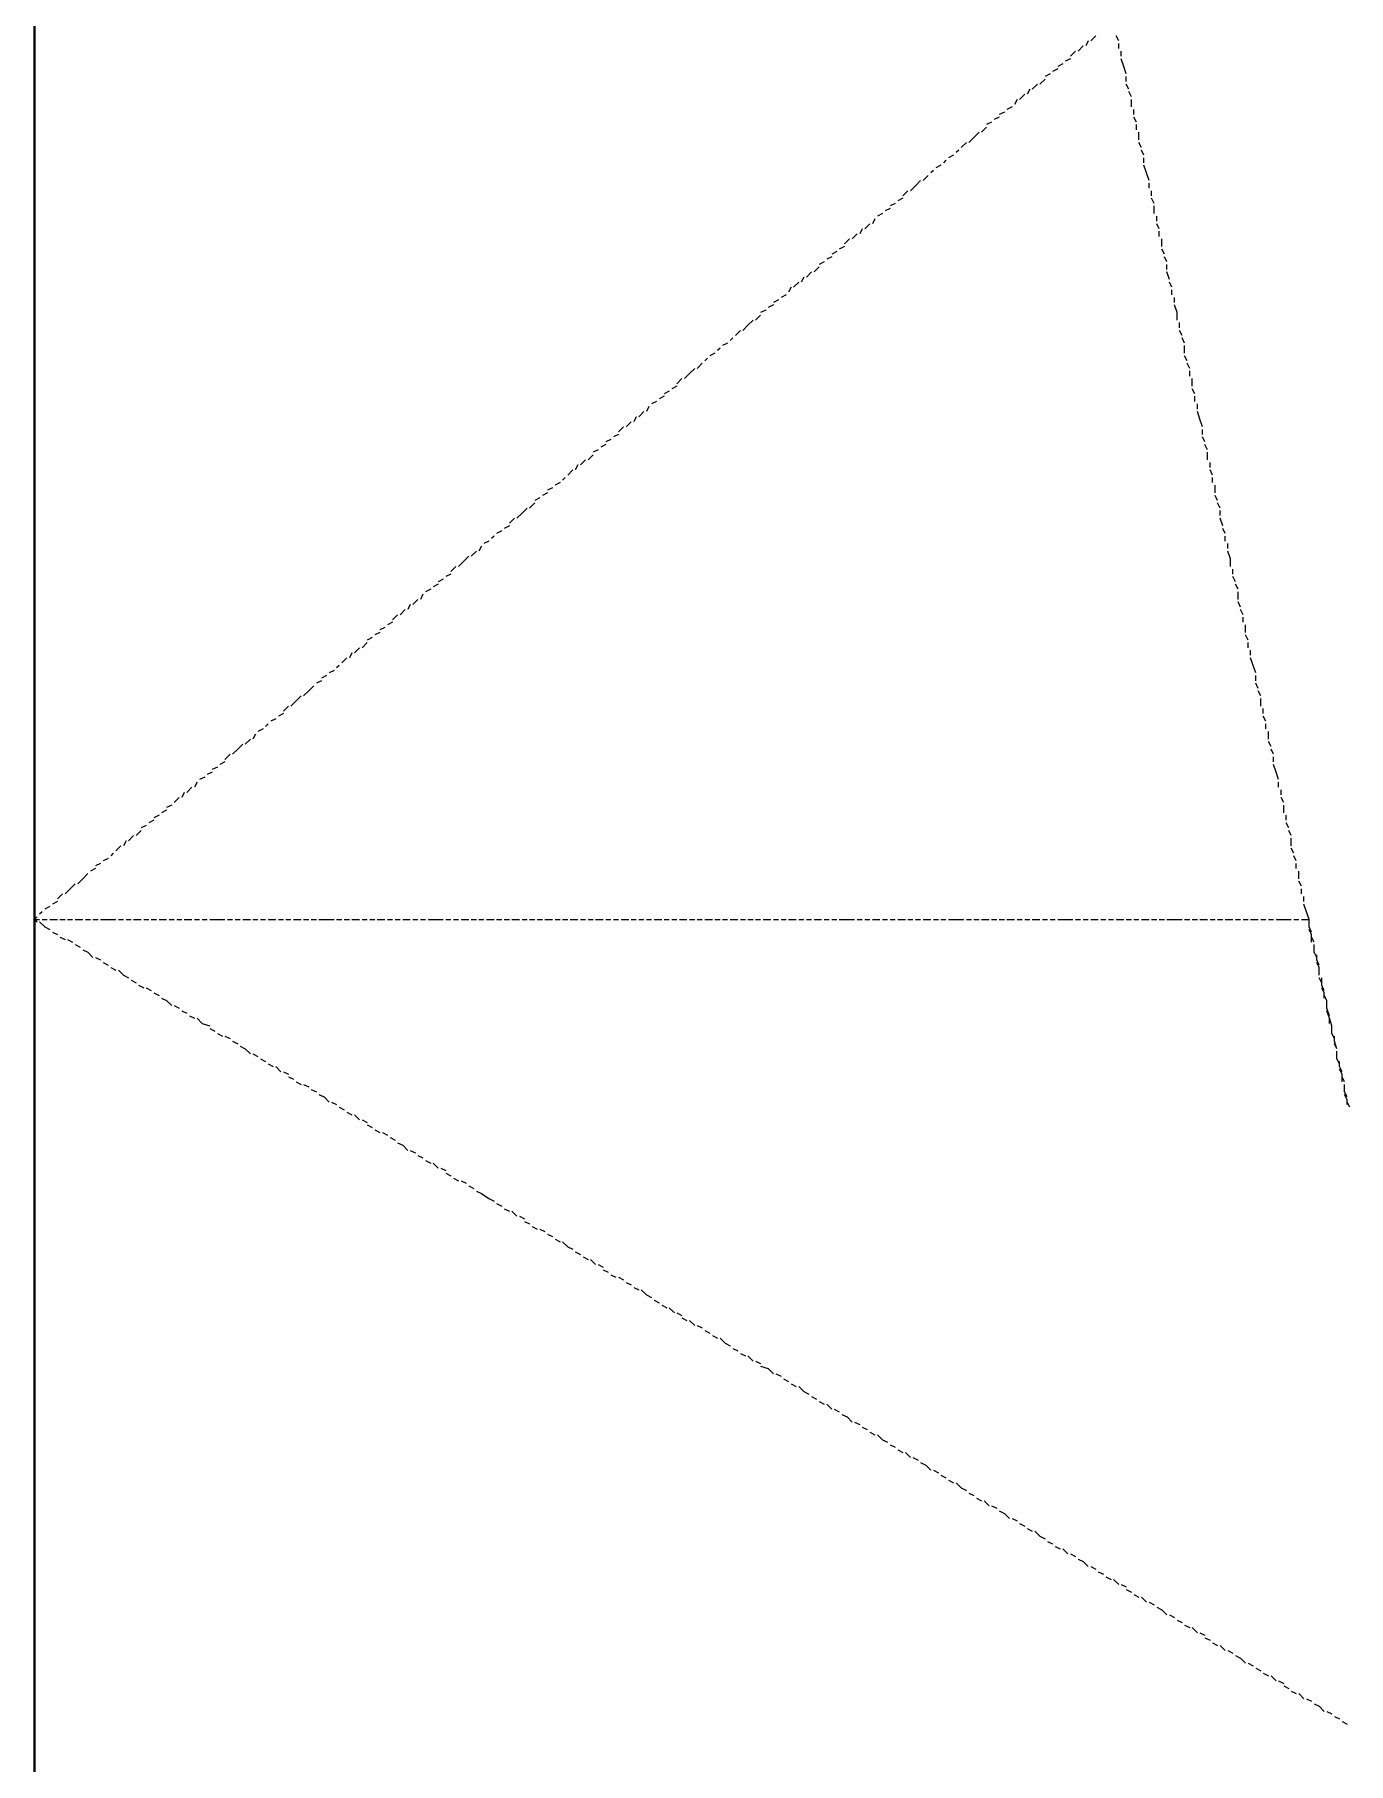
# Model space of a CAD drawing. Extents: x 8 to 21351, y 0 to 420.
# Drawn here: x 15692.59 to 15703.55, y 354.45 to 368.86 of the extents above; entities that cross this region are included whole.
import ezdxf

# ---------------------------------------------------------------- set-up
doc = ezdxf.new("R2010")
doc.units = 0

msp = doc.modelspace()

# ---------------------------------------------------------------- linework, layer by layer
at = {"color": 7, "lineweight": 40}
msp.add_line((15692.594, 397.743), (15692.594, 310.219), dxfattribs=at)
at = {"color": 7, "lineweight": 25}
for p, q in [((15692.594, 381.593), (15692.594, 361.59)), ((15692.594, 360.087), (15692.594, 359.071)), ((15692.594, 356.193), (15692.594, 358.119)), ((15692.594, 357.568), (15692.594, 337.566))]:
    msp.add_line(p, q, dxfattribs=at)
at = {"color": 7, "lineweight": 5}
for p, q in [((15692.594, 368.808), (15692.594, 368.85)), ((15692.594, 368.745), (15692.594, 368.787)), ((15692.594, 368.66), (15692.594, 368.723)), ((15701.272, 368.723), (15701.23, 368.681)), ((15701.335, 368.766), (15701.293, 368.723)), ((15701.378, 368.808), (15701.357, 368.766)), ((15701.441, 368.85), (15701.399, 368.808)), ((15701.632, 368.808), (15701.611, 368.85)), ((15701.632, 368.745), (15701.632, 368.787)), ((15701.653, 368.681), (15701.653, 368.723)), ((15692.594, 368.596), (15692.594, 368.66)), ((15701.166, 368.617), (15701.124, 368.596)), ((15701.23, 368.66), (15701.187, 368.639)), ((15701.674, 368.596), (15701.653, 368.66)), ((15701.695, 368.533), (15701.674, 368.596)), ((15692.594, 368.533), (15692.594, 368.575)), ((15692.594, 368.469), (15692.594, 368.512)), ((15692.594, 368.385), (15692.594, 368.448)), ((15700.954, 368.448), (15700.912, 368.406)), ((15701.018, 368.49), (15700.976, 368.448)), ((15701.06, 368.533), (15701.018, 368.512)), ((15701.124, 368.575), (15701.081, 368.554)), ((15701.695, 368.469), (15701.695, 368.512)), ((15701.716, 368.406), (15701.695, 368.448)), ((15692.594, 368.321), (15692.594, 368.363)), ((15692.594, 368.258), (15692.594, 368.3)), ((15700.785, 368.321), (15700.764, 368.279)), ((15700.849, 368.363), (15700.806, 368.321)), ((15700.891, 368.406), (15700.87, 368.363)), ((15701.738, 368.342), (15701.716, 368.385)), ((15701.738, 368.258), (15701.738, 368.321)), ((15692.594, 368.173), (15692.594, 368.236)), ((15692.594, 368.11), (15692.594, 368.152)), ((15700.637, 368.173), (15700.595, 368.152)), ((15700.679, 368.215), (15700.637, 368.194)), ((15700.743, 368.258), (15700.7, 368.236)), ((15701.759, 368.194), (15701.759, 368.236)), ((15701.78, 368.131), (15701.759, 368.173)), ((15692.594, 368.046), (15692.594, 368.088)), ((15692.594, 367.961), (15692.594, 368.025)), ((15700.425, 368.004), (15700.383, 367.961)), ((15700.468, 368.046), (15700.425, 368.004)), ((15700.531, 368.088), (15700.489, 368.046)), ((15700.573, 368.131), (15700.531, 368.11)), ((15701.78, 368.067), (15701.78, 368.11)), ((15701.801, 367.983), (15701.801, 368.046)), ((15692.594, 367.898), (15692.594, 367.94)), ((15692.594, 367.834), (15692.594, 367.877)), ((15700.298, 367.898), (15700.277, 367.877)), ((15700.362, 367.961), (15700.319, 367.919)), ((15701.822, 367.919), (15701.801, 367.961)), ((15701.843, 367.855), (15701.822, 367.898)), ((15692.594, 367.75), (15692.594, 367.813)), ((15692.594, 367.686), (15692.594, 367.75)), ((15700.087, 367.728), (15700.065, 367.707)), ((15700.15, 367.771), (15700.108, 367.75)), ((15700.192, 367.813), (15700.171, 367.792)), ((15700.256, 367.855), (15700.214, 367.834)), ((15701.843, 367.792), (15701.843, 367.834)), ((15701.865, 367.707), (15701.843, 367.771)), ((15692.594, 367.623), (15692.594, 367.665)), ((15692.594, 367.559), (15692.594, 367.601)), ((15699.938, 367.601), (15699.896, 367.559)), ((15699.981, 367.644), (15699.938, 367.601)), ((15700.044, 367.686), (15700.002, 367.644)), ((15701.886, 367.644), (15701.865, 367.707)), ((15701.886, 367.58), (15701.886, 367.623)), ((15692.594, 367.474), (15692.594, 367.538)), ((15692.594, 367.411), (15692.594, 367.453)), ((15699.769, 367.453), (15699.727, 367.432)), ((15699.833, 367.496), (15699.79, 367.474)), ((15699.875, 367.559), (15699.833, 367.517)), ((15701.907, 367.517), (15701.907, 367.559)), ((15701.928, 367.453), (15701.907, 367.496)), ((15701.928, 367.369), (15701.928, 367.432)), ((15692.594, 367.348), (15692.594, 367.39)), ((15692.594, 367.263), (15692.594, 367.326)), ((15699.557, 367.284), (15699.515, 367.242)), ((15699.6, 367.326), (15699.579, 367.284)), ((15699.663, 367.369), (15699.621, 367.348)), ((15699.727, 367.411), (15699.684, 367.39)), ((15701.949, 367.305), (15701.949, 367.348)), ((15701.97, 367.242), (15701.949, 367.284)), ((15692.594, 367.199), (15692.594, 367.242)), ((15692.594, 367.136), (15692.594, 367.178)), ((15699.388, 367.157), (15699.346, 367.115)), ((15699.452, 367.199), (15699.409, 367.157)), ((15699.494, 367.242), (15699.473, 367.199)), ((15701.97, 367.178), (15701.97, 367.221)), ((15701.992, 367.093), (15701.992, 367.157)), ((15692.594, 367.051), (15692.594, 367.115)), ((15692.594, 366.988), (15692.594, 367.03)), ((15699.24, 367.009), (15699.198, 366.988)), ((15699.282, 367.051), (15699.24, 367.03)), ((15699.346, 367.093), (15699.303, 367.072)), ((15702.013, 367.03), (15701.992, 367.072)), ((15702.034, 366.966), (15702.013, 367.009)), ((15692.594, 366.924), (15692.594, 366.966)), ((15692.594, 366.839), (15692.594, 366.903)), ((15699.071, 366.882), (15699.028, 366.839)), ((15699.134, 366.924), (15699.092, 366.882)), ((15699.176, 366.966), (15699.134, 366.945)), ((15702.034, 366.903), (15702.034, 366.945)), ((15702.055, 366.818), (15702.034, 366.882)), ((15692.594, 366.776), (15692.594, 366.839)), ((15692.594, 366.712), (15692.594, 366.755)), ((15698.901, 366.755), (15698.88, 366.712)), ((15698.965, 366.797), (15698.922, 366.755)), ((15699.007, 366.839), (15698.986, 366.797)), ((15702.076, 366.755), (15702.055, 366.797)), ((15702.076, 366.691), (15702.076, 366.734)), ((15692.594, 366.649), (15692.594, 366.691)), ((15692.594, 366.564), (15692.594, 366.628)), ((15698.69, 366.564), (15698.647, 366.543)), ((15698.753, 366.607), (15698.711, 366.585)), ((15698.795, 366.649), (15698.753, 366.628)), ((15698.859, 366.691), (15698.817, 366.67)), ((15702.097, 366.628), (15702.097, 366.67)), ((15702.119, 366.543), (15702.097, 366.607)), ((15692.594, 366.501), (15692.594, 366.543)), ((15692.594, 366.437), (15692.594, 366.48)), ((15698.541, 366.437), (15698.499, 366.395)), ((15698.584, 366.48), (15698.541, 366.437)), ((15698.647, 366.522), (15698.605, 366.48)), ((15702.119, 366.48), (15702.119, 366.543)), ((15702.14, 366.416), (15702.14, 366.459)), ((15692.594, 366.353), (15692.594, 366.416)), ((15692.594, 366.289), (15692.594, 366.332)), ((15698.372, 366.289), (15698.33, 366.268)), ((15698.414, 366.332), (15698.393, 366.31)), ((15698.478, 366.395), (15698.436, 366.353)), ((15702.161, 366.353), (15702.14, 366.395)), ((15702.182, 366.289), (15702.161, 366.332)), ((15692.594, 366.226), (15692.594, 366.268)), ((15692.594, 366.141), (15692.594, 366.204)), ((15698.203, 366.162), (15698.182, 366.141)), ((15698.266, 366.204), (15698.224, 366.183)), ((15698.309, 366.247), (15698.287, 366.226)), ((15702.182, 366.204), (15702.182, 366.268)), ((15702.203, 366.141), (15702.182, 366.183)), ((15692.594, 366.077), (15692.594, 366.12)), ((15692.594, 366.014), (15692.594, 366.056)), ((15692.594, 365.929), (15692.594, 365.993)), ((15697.991, 365.993), (15697.949, 365.95)), ((15698.055, 366.035), (15698.012, 365.993)), ((15698.097, 366.077), (15698.055, 366.035)), ((15698.16, 366.12), (15698.118, 366.077)), ((15702.224, 366.077), (15702.203, 366.12)), ((15702.224, 366.014), (15702.224, 366.056)), ((15702.246, 365.929), (15702.246, 365.993)), ((15692.594, 365.866), (15692.594, 365.929)), ((15692.594, 365.802), (15692.594, 365.845)), ((15697.843, 365.845), (15697.801, 365.824)), ((15697.885, 365.887), (15697.843, 365.866)), ((15697.949, 365.929), (15697.906, 365.908)), ((15702.267, 365.866), (15702.246, 365.908)), ((15702.267, 365.802), (15702.267, 365.845)), ((15692.594, 365.739), (15692.594, 365.781)), ((15692.594, 365.654), (15692.594, 365.718)), ((15697.674, 365.718), (15697.631, 365.675)), ((15697.716, 365.76), (15697.695, 365.718)), ((15697.779, 365.802), (15697.737, 365.781)), ((15702.288, 365.739), (15702.288, 365.781)), ((15702.309, 365.654), (15702.288, 365.718)), ((15692.594, 365.591), (15692.594, 365.633)), ((15692.594, 365.527), (15692.594, 365.569)), ((15697.504, 365.591), (15697.462, 365.548)), ((15697.568, 365.633), (15697.525, 365.591)), ((15697.61, 365.675), (15697.589, 365.633)), ((15702.33, 365.591), (15702.309, 365.654)), ((15702.33, 365.527), (15702.33, 365.569)), ((15692.594, 365.442), (15692.594, 365.506)), ((15692.594, 365.379), (15692.594, 365.421)), ((15697.356, 365.442), (15697.314, 365.421)), ((15697.398, 365.485), (15697.356, 365.464)), ((15697.462, 365.527), (15697.42, 365.506)), ((15702.351, 365.464), (15702.33, 365.506)), ((15702.373, 365.4), (15702.351, 365.442)), ((15692.594, 365.315), (15692.594, 365.358)), ((15692.594, 365.231), (15692.594, 365.294)), ((15697.123, 365.273), (15697.102, 365.231)), ((15697.187, 365.315), (15697.144, 365.273)), ((15697.25, 365.358), (15697.208, 365.315)), ((15697.293, 365.4), (15697.25, 365.379)), ((15702.373, 365.315), (15702.373, 365.379)), ((15702.394, 365.252), (15702.394, 365.294)), ((15692.594, 365.167), (15692.594, 365.21)), ((15692.594, 365.104), (15692.594, 365.146)), ((15696.975, 365.125), (15696.933, 365.104)), ((15697.017, 365.167), (15696.996, 365.146)), ((15697.081, 365.231), (15697.039, 365.188)), ((15702.415, 365.188), (15702.394, 365.231)), ((15702.415, 365.125), (15702.415, 365.167)), ((15692.594, 365.019), (15692.594, 365.083)), ((15692.594, 364.956), (15692.594, 365.019)), ((15696.806, 364.998), (15696.763, 364.977)), ((15696.869, 365.04), (15696.827, 365.019)), ((15696.912, 365.083), (15696.869, 365.062)), ((15702.436, 365.04), (15702.436, 365.104)), ((15702.457, 364.977), (15702.436, 365.019)), ((15692.594, 364.892), (15692.594, 364.935)), ((15692.594, 364.829), (15692.594, 364.871)), ((15696.658, 364.871), (15696.615, 364.829)), ((15696.7, 364.913), (15696.658, 364.871)), ((15696.763, 364.956), (15696.721, 364.913)), ((15702.478, 364.913), (15702.457, 364.956)), ((15702.478, 364.85), (15702.478, 364.892)), ((15692.594, 364.744), (15692.594, 364.807)), ((15692.594, 364.68), (15692.594, 364.723)), ((15696.488, 364.723), (15696.446, 364.702)), ((15696.552, 364.765), (15696.509, 364.744)), ((15696.594, 364.829), (15696.552, 364.786)), ((15702.5, 364.765), (15702.478, 364.829)), ((15702.521, 364.702), (15702.5, 364.744)), ((15692.594, 364.617), (15692.594, 364.659)), ((15692.594, 364.532), (15692.594, 364.596)), ((15696.277, 364.553), (15696.234, 364.511)), ((15696.319, 364.596), (15696.298, 364.553)), ((15696.382, 364.638), (15696.34, 364.617)), ((15696.425, 364.68), (15696.404, 364.659)), ((15702.521, 364.638), (15702.521, 364.68)), ((15702.542, 364.575), (15702.542, 364.617)), ((15702.563, 364.49), (15702.542, 364.553)), ((15692.594, 364.469), (15692.594, 364.511)), ((15692.594, 364.405), (15692.594, 364.448)), ((15696.107, 364.426), (15696.065, 364.384)), ((15696.171, 364.469), (15696.128, 364.426)), ((15696.213, 364.511), (15696.171, 364.469)), ((15702.563, 364.426), (15702.563, 364.49)), ((15702.584, 364.363), (15702.584, 364.405)), ((15692.594, 364.321), (15692.594, 364.384)), ((15692.594, 364.257), (15692.594, 364.299)), ((15695.959, 364.278), (15695.917, 364.257)), ((15696.001, 364.321), (15695.959, 364.299)), ((15696.065, 364.363), (15696.023, 364.342)), ((15702.605, 364.299), (15702.584, 364.342)), ((15702.627, 364.236), (15702.605, 364.278)), ((15692.594, 364.194), (15692.594, 364.236)), ((15692.594, 364.109), (15692.594, 364.173)), ((15695.79, 364.151), (15695.747, 364.109)), ((15695.832, 364.194), (15695.811, 364.151)), ((15695.896, 364.236), (15695.853, 364.215)), ((15702.627, 364.151), (15702.627, 364.215)), ((15702.648, 364.088), (15702.627, 364.13)), ((15692.594, 364.046), (15692.594, 364.109)), ((15692.594, 363.982), (15692.594, 364.024)), ((15695.62, 364.024), (15695.578, 363.982)), ((15695.684, 364.067), (15695.642, 364.024)), ((15695.726, 364.109), (15695.705, 364.067)), ((15702.669, 364.024), (15702.648, 364.067)), ((15702.669, 363.961), (15702.669, 364.003)), ((15692.594, 363.918), (15692.594, 363.961)), ((15692.594, 363.834), (15692.594, 363.897)), ((15695.409, 363.834), (15695.366, 363.813)), ((15695.472, 363.876), (15695.43, 363.855)), ((15695.515, 363.918), (15695.472, 363.897)), ((15695.578, 363.961), (15695.536, 363.94)), ((15702.69, 363.876), (15702.69, 363.94)), ((15702.711, 363.813), (15702.69, 363.855)), ((15692.594, 363.77), (15692.594, 363.813)), ((15692.594, 363.707), (15692.594, 363.749)), ((15692.594, 363.622), (15692.594, 363.686)), ((15695.239, 363.707), (15695.218, 363.664)), ((15695.303, 363.749), (15695.261, 363.707)), ((15695.366, 363.791), (15695.324, 363.749)), ((15702.711, 363.749), (15702.711, 363.791)), ((15702.732, 363.686), (15702.732, 363.728)), ((15692.594, 363.559), (15692.594, 363.601)), ((15692.594, 363.495), (15692.594, 363.538)), ((15695.091, 363.559), (15695.049, 363.538)), ((15695.134, 363.601), (15695.112, 363.58)), ((15695.197, 363.664), (15695.155, 363.622)), ((15702.754, 363.601), (15702.732, 363.664)), ((15702.775, 363.538), (15702.754, 363.601)), ((15692.594, 363.41), (15692.594, 363.474)), ((15694.922, 363.432), (15694.88, 363.389)), ((15694.985, 363.474), (15694.943, 363.453)), ((15695.028, 363.516), (15694.985, 363.495)), ((15702.775, 363.474), (15702.775, 363.516)), ((15702.796, 363.41), (15702.775, 363.453)), ((15692.594, 363.347), (15692.594, 363.389)), ((15692.594, 363.283), (15692.594, 363.326)), ((15692.594, 363.199), (15692.594, 363.262)), ((15694.71, 363.262), (15694.668, 363.22)), ((15694.774, 363.305), (15694.731, 363.262)), ((15694.816, 363.347), (15694.774, 363.305)), ((15694.88, 363.389), (15694.837, 363.347)), ((15702.817, 363.347), (15702.796, 363.389)), ((15702.817, 363.262), (15702.817, 363.326)), ((15692.594, 363.135), (15692.594, 363.199)), ((15692.594, 363.072), (15692.594, 363.114)), ((15694.541, 363.114), (15694.52, 363.093)), ((15694.604, 363.156), (15694.562, 363.135)), ((15694.668, 363.199), (15694.626, 363.178)), ((15702.838, 363.199), (15702.838, 363.241)), ((15702.859, 363.135), (15702.838, 363.178)), ((15702.859, 363.072), (15702.859, 363.114)), ((15692.594, 363.008), (15692.594, 363.051)), ((15692.594, 362.924), (15692.594, 362.987)), ((15694.393, 362.987), (15694.35, 362.945)), ((15694.435, 363.029), (15694.414, 362.987)), ((15694.499, 363.072), (15694.456, 363.051)), ((15702.881, 362.987), (15702.881, 363.051)), ((15702.902, 362.924), (15702.881, 362.966)), ((15692.594, 362.86), (15692.594, 362.902)), ((15692.594, 362.797), (15692.594, 362.839)), ((15694.223, 362.86), (15694.181, 362.818)), ((15694.287, 362.902), (15694.245, 362.86)), ((15694.329, 362.945), (15694.287, 362.902)), ((15702.923, 362.86), (15702.902, 362.902)), ((15702.923, 362.797), (15702.923, 362.839)), ((15692.594, 362.712), (15692.594, 362.776)), ((15692.594, 362.649), (15692.594, 362.691)), ((15694.012, 362.67), (15693.969, 362.649)), ((15694.075, 362.712), (15694.033, 362.691)), ((15694.118, 362.754), (15694.075, 362.733)), ((15694.181, 362.797), (15694.139, 362.776)), ((15702.944, 362.712), (15702.923, 362.776)), ((15702.965, 362.649), (15702.944, 362.712)), ((15692.594, 362.585), (15692.594, 362.627)), ((15692.594, 362.5), (15692.594, 362.564)), ((15693.842, 362.543), (15693.821, 362.5)), ((15693.906, 362.585), (15693.864, 362.543)), ((15693.948, 362.627), (15693.927, 362.585)), ((15702.965, 362.585), (15702.965, 362.627)), ((15702.986, 362.521), (15702.986, 362.564)), ((15692.594, 362.437), (15692.594, 362.479)), ((15692.594, 362.373), (15692.594, 362.416)), ((15693.694, 362.394), (15693.652, 362.373)), ((15693.737, 362.437), (15693.694, 362.416)), ((15693.8, 362.5), (15693.758, 362.458)), ((15703.008, 362.458), (15702.986, 362.5)), ((15703.008, 362.373), (15703.008, 362.437)), ((15692.594, 362.289), (15692.594, 362.352)), ((15692.594, 362.225), (15692.594, 362.289)), ((15693.525, 362.267), (15693.483, 362.246)), ((15693.588, 362.31), (15693.546, 362.289)), ((15693.631, 362.352), (15693.588, 362.331)), ((15703.029, 362.31), (15703.029, 362.352)), ((15703.05, 362.246), (15703.029, 362.289)), ((15692.594, 362.162), (15692.594, 362.204)), ((15692.594, 362.098), (15692.594, 362.14)), ((15693.313, 362.098), (15693.271, 362.056)), ((15693.356, 362.14), (15693.334, 362.098)), ((15693.419, 362.183), (15693.377, 362.14)), ((15693.483, 362.225), (15693.44, 362.183)), ((15703.071, 362.183), (15703.05, 362.225)), ((15703.071, 362.098), (15703.071, 362.162)), ((15692.594, 362.014), (15692.594, 362.077)), ((15692.594, 361.95), (15692.594, 361.992)), ((15693.144, 361.95), (15693.102, 361.929)), ((15693.207, 361.992), (15693.165, 361.971)), ((15693.25, 362.035), (15693.229, 362.014)), ((15703.092, 362.035), (15703.071, 362.077)), ((15703.113, 361.971), (15703.092, 362.014)), ((15703.113, 361.908), (15703.113, 361.95)), ((15692.594, 361.887), (15692.594, 361.929)), ((15692.594, 361.802), (15692.594, 361.865)), ((15692.996, 361.823), (15692.953, 361.781)), ((15693.038, 361.865), (15692.996, 361.823)), ((15693.102, 361.908), (15693.059, 361.887)), ((15703.135, 361.823), (15703.135, 361.887)), ((15692.594, 361.738), (15692.594, 361.781)), ((15692.594, 361.675), (15692.594, 361.717)), ((15692.826, 361.696), (15692.784, 361.654)), ((15692.89, 361.738), (15692.848, 361.696)), ((15692.932, 361.781), (15692.89, 361.738)), ((15703.156, 361.76), (15703.135, 361.802)), ((15703.156, 361.696), (15703.156, 361.738)), ((15703.177, 361.632), (15703.177, 361.675)), ((15692.594, 361.59), (15692.594, 361.654)), ((15692.594, 361.527), (15692.594, 361.569)), ((15692.657, 361.548), (15692.636, 361.527)), ((15692.721, 361.59), (15692.678, 361.569)), ((15692.784, 361.632), (15692.742, 361.611)), ((15703.198, 361.548), (15703.177, 361.611)), ((15703.219, 361.484), (15703.198, 361.548)), ((15692.615, 361.505), (15692.594, 361.484)), ((15692.594, 361.463), (15692.594, 361.505)), ((15692.594, 361.484), (15692.636, 361.484)), ((15692.594, 361.484), (15692.615, 361.463)), ((15692.594, 361.378), (15692.594, 361.442)), ((15692.594, 361.315), (15692.594, 361.378)), ((15692.636, 361.463), (15692.678, 361.421)), ((15692.657, 361.484), (15692.699, 361.484)), ((15692.678, 361.421), (15692.721, 361.4)), ((15692.721, 361.484), (15692.784, 361.484)), ((15692.742, 361.378), (15692.784, 361.357)), ((15692.805, 361.484), (15692.848, 361.484)), ((15692.869, 361.484), (15692.911, 361.484)), ((15692.932, 361.484), (15692.996, 361.484)), ((15693.017, 361.484), (15693.059, 361.484)), ((15693.08, 361.484), (15693.123, 361.484)), ((15693.144, 361.484), (15693.207, 361.484)), ((15693.207, 361.484), (15693.271, 361.484)), ((15693.292, 361.484), (15693.334, 361.484)), ((15693.356, 361.484), (15693.398, 361.484)), ((15693.419, 361.484), (15693.483, 361.484)), ((15693.504, 361.484), (15693.546, 361.484)), ((15693.567, 361.484), (15693.61, 361.484)), ((15693.631, 361.484), (15693.694, 361.484)), ((15693.715, 361.484), (15693.758, 361.484)), ((15693.779, 361.484), (15693.821, 361.484)), ((15693.842, 361.484), (15693.906, 361.484)), ((15693.927, 361.484), (15693.969, 361.484)), ((15693.991, 361.484), (15694.033, 361.484)), ((15694.054, 361.484), (15694.118, 361.484)), ((15694.118, 361.484), (15694.181, 361.484)), ((15694.202, 361.484), (15694.245, 361.484)), ((15694.266, 361.484), (15694.308, 361.484)), ((15694.329, 361.484), (15694.393, 361.484)), ((15694.414, 361.484), (15694.456, 361.484)), ((15694.477, 361.484), (15694.52, 361.484)), ((15694.541, 361.484), (15694.604, 361.484)), ((15694.626, 361.484), (15694.668, 361.484)), ((15694.689, 361.484), (15694.731, 361.484)), ((15694.753, 361.484), (15694.816, 361.484)), ((15694.837, 361.484), (15694.88, 361.484)), ((15694.901, 361.484), (15694.943, 361.484)), ((15694.964, 361.484), (15695.028, 361.484)), ((15695.028, 361.484), (15695.091, 361.484)), ((15695.112, 361.484), (15695.155, 361.484)), ((15695.176, 361.484), (15695.218, 361.484)), ((15695.239, 361.484), (15695.303, 361.484)), ((15695.324, 361.484), (15695.366, 361.484)), ((15695.388, 361.484), (15695.43, 361.484)), ((15695.451, 361.484), (15695.515, 361.484)), ((15695.536, 361.484), (15695.578, 361.484)), ((15695.599, 361.484), (15695.642, 361.484)), ((15695.663, 361.484), (15695.726, 361.484)), ((15695.747, 361.484), (15695.79, 361.484)), ((15695.811, 361.484), (15695.853, 361.484)), ((15695.874, 361.484), (15695.938, 361.484)), ((15695.938, 361.484), (15696.001, 361.484)), ((15696.023, 361.484), (15696.065, 361.484)), ((15696.086, 361.484), (15696.128, 361.484)), ((15696.15, 361.484), (15696.213, 361.484)), ((15696.234, 361.484), (15696.277, 361.484)), ((15696.298, 361.484), (15696.34, 361.484)), ((15696.361, 361.484), (15696.425, 361.484)), ((15696.446, 361.484), (15696.488, 361.484)), ((15696.509, 361.484), (15696.552, 361.484)), ((15696.573, 361.484), (15696.636, 361.484)), ((15696.658, 361.484), (15696.7, 361.484)), ((15696.721, 361.484), (15696.763, 361.484)), ((15696.785, 361.484), (15696.827, 361.484)), ((15696.848, 361.484), (15696.912, 361.484)), ((15696.933, 361.484), (15696.975, 361.484)), ((15696.996, 361.484), (15697.039, 361.484)), ((15697.06, 361.484), (15697.123, 361.484)), ((15697.144, 361.484), (15697.187, 361.484)), ((15697.208, 361.484), (15697.25, 361.484)), ((15697.271, 361.484), (15697.335, 361.484)), ((15697.356, 361.484), (15697.398, 361.484)), ((15697.42, 361.484), (15697.462, 361.484)), ((15697.483, 361.484), (15697.547, 361.484)), ((15697.568, 361.484), (15697.61, 361.484)), ((15697.631, 361.484), (15697.674, 361.484)), ((15697.695, 361.484), (15697.737, 361.484)), ((15697.758, 361.484), (15697.822, 361.484)), ((15697.843, 361.484), (15697.885, 361.484)), ((15697.906, 361.484), (15697.949, 361.484)), ((15697.97, 361.484), (15698.033, 361.484)), ((15698.055, 361.484), (15698.097, 361.484)), ((15698.118, 361.484), (15698.16, 361.484)), ((15698.182, 361.484), (15698.245, 361.484)), ((15698.266, 361.484), (15698.309, 361.484)), ((15698.33, 361.484), (15698.372, 361.484)), ((15698.393, 361.484), (15698.457, 361.484)), ((15698.478, 361.484), (15698.52, 361.484)), ((15698.541, 361.484), (15698.584, 361.484)), ((15698.605, 361.484), (15698.647, 361.484)), ((15698.668, 361.484), (15698.732, 361.484)), ((15698.753, 361.484), (15698.795, 361.484)), ((15698.817, 361.484), (15698.859, 361.484)), ((15698.88, 361.484), (15698.944, 361.484)), ((15698.965, 361.484), (15699.007, 361.484)), ((15699.028, 361.484), (15699.071, 361.484)), ((15699.092, 361.484), (15699.155, 361.484)), ((15699.176, 361.484), (15699.219, 361.484)), ((15699.24, 361.484), (15699.282, 361.484)), ((15699.303, 361.484), (15699.367, 361.484)), ((15699.367, 361.484), (15699.43, 361.484)), ((15699.452, 361.484), (15699.494, 361.484)), ((15699.515, 361.484), (15699.557, 361.484)), ((15699.579, 361.484), (15699.642, 361.484)), ((15699.663, 361.484), (15699.706, 361.484)), ((15699.727, 361.484), (15699.769, 361.484)), ((15699.79, 361.484), (15699.854, 361.484)), ((15699.875, 361.484), (15699.917, 361.484)), ((15699.938, 361.484), (15699.981, 361.484)), ((15700.002, 361.484), (15700.065, 361.484)), ((15700.087, 361.484), (15700.129, 361.484)), ((15700.15, 361.484), (15700.192, 361.484)), ((15700.214, 361.484), (15700.277, 361.484)), ((15700.277, 361.484), (15700.341, 361.484)), ((15700.362, 361.484), (15700.404, 361.484)), ((15700.425, 361.484), (15700.468, 361.484)), ((15700.489, 361.484), (15700.552, 361.484)), ((15700.573, 361.484), (15700.616, 361.484)), ((15700.637, 361.484), (15700.679, 361.484)), ((15700.7, 361.484), (15700.764, 361.484)), ((15700.785, 361.484), (15700.827, 361.484)), ((15700.849, 361.484), (15700.891, 361.484)), ((15700.912, 361.484), (15700.976, 361.484)), ((15700.997, 361.484), (15701.039, 361.484)), ((15701.06, 361.484), (15701.103, 361.484)), ((15701.124, 361.484), (15701.187, 361.484)), ((15701.187, 361.484), (15701.251, 361.484)), ((15701.272, 361.484), (15701.314, 361.484)), ((15701.335, 361.484), (15701.378, 361.484)), ((15701.399, 361.484), (15701.462, 361.484)), ((15701.484, 361.484), (15701.526, 361.484)), ((15701.547, 361.484), (15701.589, 361.484)), ((15701.611, 361.484), (15701.674, 361.484)), ((15701.695, 361.484), (15701.738, 361.484)), ((15701.759, 361.484), (15701.801, 361.484)), ((15701.822, 361.484), (15701.886, 361.484)), ((15701.907, 361.484), (15701.949, 361.484)), ((15701.97, 361.484), (15702.013, 361.484)), ((15702.034, 361.484), (15702.097, 361.484)), ((15702.097, 361.484), (15702.161, 361.484)), ((15702.182, 361.484), (15702.224, 361.484)), ((15702.246, 361.484), (15702.288, 361.484)), ((15702.309, 361.484), (15702.373, 361.484)), ((15702.394, 361.484), (15702.436, 361.484)), ((15702.457, 361.484), (15702.5, 361.484)), ((15702.521, 361.484), (15702.584, 361.484)), ((15702.605, 361.484), (15702.648, 361.484)), ((15702.669, 361.484), (15702.711, 361.484)), ((15702.732, 361.484), (15702.796, 361.484)), ((15702.817, 361.484), (15702.859, 361.484)), ((15702.881, 361.484), (15702.923, 361.484)), ((15702.944, 361.484), (15703.008, 361.484)), ((15703.008, 361.484), (15703.071, 361.484)), ((15703.092, 361.484), (15703.135, 361.484)), ((15703.156, 361.484), (15703.219, 361.484)), ((15703.219, 361.442), (15703.219, 361.484)), ((15703.219, 361.421), (15703.219, 361.463)), ((15703.24, 361.378), (15703.219, 361.421)), ((15703.24, 361.357), (15703.219, 361.4)), ((15692.594, 361.252), (15692.594, 361.294)), ((15692.594, 361.188), (15692.594, 361.23)), ((15692.805, 361.336), (15692.848, 361.315)), ((15692.869, 361.315), (15692.911, 361.294)), ((15692.932, 361.273), (15692.975, 361.252)), ((15692.996, 361.23), (15693.038, 361.209)), ((15703.24, 361.294), (15703.24, 361.357)), ((15703.262, 361.294), (15703.24, 361.336)), ((15703.262, 361.209), (15703.262, 361.273)), ((15703.262, 361.23), (15703.262, 361.273)), ((15692.594, 361.103), (15692.594, 361.167)), ((15693.038, 361.209), (15693.08, 361.167)), ((15693.102, 361.167), (15693.144, 361.146)), ((15693.165, 361.125), (15693.207, 361.103)), ((15703.283, 361.167), (15703.262, 361.209)), ((15703.283, 361.146), (15703.283, 361.188)), ((15703.304, 361.103), (15703.283, 361.146)), ((15703.304, 361.082), (15703.283, 361.125)), ((15692.594, 361.04), (15692.594, 361.082)), ((15692.594, 360.976), (15692.594, 361.019)), ((15692.594, 360.892), (15692.594, 360.955)), ((15693.229, 361.082), (15693.271, 361.061)), ((15693.292, 361.061), (15693.334, 361.019)), ((15693.334, 361.019), (15693.377, 360.997)), ((15693.398, 360.976), (15693.44, 360.955)), ((15703.304, 361.019), (15703.304, 361.082)), ((15703.304, 361.019), (15703.304, 361.061)), ((15703.325, 360.955), (15703.304, 360.997)), ((15703.325, 360.934), (15703.325, 360.997)), ((15692.594, 360.828), (15692.594, 360.87)), ((15692.594, 360.765), (15692.594, 360.807)), ((15693.461, 360.934), (15693.504, 360.913)), ((15693.525, 360.913), (15693.567, 360.892)), ((15693.588, 360.87), (15693.631, 360.849)), ((15693.652, 360.828), (15693.694, 360.807)), ((15693.694, 360.807), (15693.737, 360.765)), ((15703.346, 360.892), (15703.325, 360.934)), ((15703.346, 360.87), (15703.325, 360.913)), ((15703.346, 360.828), (15703.346, 360.87)), ((15703.367, 360.807), (15703.346, 360.849)), ((15703.367, 360.743), (15703.367, 360.807)), ((15692.594, 360.68), (15692.594, 360.743)), ((15692.594, 360.616), (15692.594, 360.659)), ((15693.758, 360.765), (15693.8, 360.743)), ((15693.821, 360.722), (15693.864, 360.701)), ((15693.885, 360.68), (15693.927, 360.659)), ((15693.948, 360.659), (15693.991, 360.616)), ((15703.367, 360.743), (15703.367, 360.786)), ((15703.389, 360.68), (15703.367, 360.743)), ((15703.389, 360.659), (15703.367, 360.722)), ((15703.41, 360.595), (15703.389, 360.659)), ((15703.389, 360.616), (15703.389, 360.659)), ((15692.594, 360.553), (15692.594, 360.595)), ((15692.594, 360.468), (15692.594, 360.532)), ((15693.991, 360.616), (15694.054, 360.595)), ((15694.054, 360.574), (15694.096, 360.553)), ((15694.118, 360.532), (15694.16, 360.511)), ((15694.181, 360.511), (15694.223, 360.49)), ((15703.41, 360.553), (15703.41, 360.595)), ((15703.41, 360.532), (15703.41, 360.574)), ((15703.431, 360.49), (15703.41, 360.532)), ((15703.431, 360.468), (15703.431, 360.511)), ((15692.594, 360.405), (15692.594, 360.468)), ((15692.594, 360.341), (15692.594, 360.384)), ((15694.245, 360.468), (15694.287, 360.447)), ((15694.308, 360.426), (15694.35, 360.405)), ((15694.35, 360.405), (15694.393, 360.363)), ((15703.452, 360.405), (15703.431, 360.468)), ((15703.452, 360.405), (15703.431, 360.447)), ((15703.452, 360.32), (15703.452, 360.384)), ((15703.452, 360.341), (15703.452, 360.384)), ((15692.594, 360.278), (15692.594, 360.32)), ((15692.594, 360.193), (15692.594, 360.257)), ((15694.414, 360.363), (15694.456, 360.341)), ((15694.477, 360.32), (15694.52, 360.299)), ((15694.541, 360.278), (15694.583, 360.257)), ((15694.604, 360.257), (15694.647, 360.214)), ((15703.473, 360.278), (15703.452, 360.32)), ((15703.473, 360.257), (15703.473, 360.299)), ((15703.494, 360.214), (15703.473, 360.257)), ((15703.494, 360.193), (15703.473, 360.235)), ((15692.594, 360.13), (15692.594, 360.172)), ((15692.594, 360.066), (15692.594, 360.108)), ((15694.668, 360.214), (15694.71, 360.193)), ((15694.71, 360.172), (15694.753, 360.151)), ((15694.774, 360.13), (15694.816, 360.108)), ((15694.837, 360.108), (15694.88, 360.087)), ((15703.494, 360.13), (15703.494, 360.193)), ((15703.516, 360.13), (15703.494, 360.172)), ((15703.516, 360.045), (15703.516, 360.108)), ((15703.516, 360.066), (15703.516, 360.108)), ((15692.594, 359.981), (15692.594, 360.045)), ((15692.594, 359.918), (15692.594, 359.96)), ((15694.901, 360.066), (15694.943, 360.045)), ((15694.964, 360.024), (15695.007, 360.003)), ((15695.007, 360.003), (15695.049, 359.96)), ((15695.07, 359.96), (15695.112, 359.939)), ((15703.537, 360.003), (15703.516, 360.045)), ((15703.537, 359.981), (15703.516, 360.024)), ((15703.537, 359.939), (15703.537, 359.981)), ((15703.558, 359.918), (15703.537, 359.96)), ((15692.594, 359.854), (15692.594, 359.897)), ((15692.594, 359.77), (15692.594, 359.833)), ((15695.134, 359.918), (15695.176, 359.897)), ((15695.197, 359.876), (15695.239, 359.854)), ((15695.261, 359.854), (15695.303, 359.812)), ((15695.324, 359.812), (15695.366, 359.791)), ((15692.594, 359.706), (15692.594, 359.749)), ((15692.594, 359.643), (15692.594, 359.685)), ((15695.366, 359.77), (15695.409, 359.749)), ((15695.43, 359.728), (15695.472, 359.706)), ((15695.493, 359.706), (15695.536, 359.685)), ((15695.557, 359.664), (15695.599, 359.643)), ((15692.594, 359.558), (15692.594, 359.622)), ((15692.594, 359.495), (15692.594, 359.558)), ((15695.62, 359.622), (15695.663, 359.601)), ((15695.663, 359.601), (15695.705, 359.558)), ((15695.726, 359.558), (15695.769, 359.537)), ((15695.79, 359.516), (15695.832, 359.495)), ((15692.594, 359.431), (15692.594, 359.474)), ((15692.594, 359.368), (15692.594, 359.41)), ((15695.853, 359.474), (15695.896, 359.452)), ((15695.917, 359.452), (15695.959, 359.41)), ((15695.98, 359.41), (15696.023, 359.389)), ((15696.023, 359.368), (15696.065, 359.346)), ((15692.594, 359.283), (15692.594, 359.346)), ((15692.594, 359.219), (15692.594, 359.262)), ((15696.086, 359.325), (15696.128, 359.304)), ((15696.15, 359.304), (15696.192, 359.283)), ((15696.213, 359.262), (15696.255, 359.241)), ((15696.277, 359.219), (15696.319, 359.198)), ((15692.594, 359.156), (15692.594, 359.198)), ((15692.594, 359.071), (15692.594, 359.135)), ((15696.319, 359.198), (15696.382, 359.156)), ((15696.382, 359.156), (15696.425, 359.135)), ((15696.446, 359.114), (15696.488, 359.092)), ((15696.509, 359.071), (15696.552, 359.05)), ((15692.594, 359.008), (15692.594, 359.05)), ((15692.594, 358.944), (15692.594, 358.987)), ((15692.594, 358.86), (15692.594, 358.923)), ((15696.573, 359.05), (15696.615, 359.008)), ((15696.636, 359.008), (15696.679, 358.987)), ((15696.679, 358.966), (15696.721, 358.944)), ((15696.742, 358.923), (15696.785, 358.902)), ((15692.594, 358.796), (15692.594, 358.839)), ((15696.806, 358.902), (15696.848, 358.881)), ((15696.869, 358.86), (15696.912, 358.839)), ((15696.933, 358.817), (15696.975, 358.796)), ((15696.996, 358.796), (15697.039, 358.754)), ((15692.594, 358.733), (15692.594, 358.775)), ((15692.594, 358.648), (15692.594, 358.711)), ((15692.594, 358.584), (15692.594, 358.648)), ((15697.039, 358.754), (15697.081, 358.733)), ((15697.102, 358.711), (15697.144, 358.69)), ((15697.166, 358.669), (15697.208, 358.648)), ((15697.229, 358.648), (15697.271, 358.606)), ((15692.594, 358.521), (15692.594, 358.563)), ((15692.594, 358.457), (15692.594, 358.5)), ((15697.293, 358.606), (15697.335, 358.584)), ((15697.335, 358.563), (15697.377, 358.542)), ((15697.398, 358.521), (15697.441, 358.5)), ((15697.462, 358.5), (15697.504, 358.479)), ((15692.594, 358.373), (15692.594, 358.436)), ((15692.594, 358.309), (15692.594, 358.352)), ((15697.525, 358.457), (15697.568, 358.436)), ((15697.589, 358.415), (15697.631, 358.394)), ((15697.652, 358.394), (15697.695, 358.352)), ((15697.695, 358.352), (15697.737, 358.33)), ((15692.594, 358.246), (15692.594, 358.288)), ((15692.594, 358.161), (15692.594, 358.225)), ((15697.758, 358.309), (15697.801, 358.288)), ((15697.822, 358.267), (15697.864, 358.246)), ((15697.885, 358.246), (15697.928, 358.204)), ((15697.949, 358.204), (15697.991, 358.182)), ((15692.594, 358.098), (15692.594, 358.14)), ((15692.594, 358.034), (15692.594, 358.077)), ((15697.991, 358.161), (15698.033, 358.14)), ((15698.055, 358.14), (15698.097, 358.098)), ((15698.118, 358.098), (15698.16, 358.077)), ((15692.594, 357.949), (15692.594, 358.013)), ((15692.594, 357.886), (15692.594, 357.928)), ((15698.182, 358.055), (15698.224, 358.034)), ((15698.245, 358.013), (15698.287, 357.992)), ((15698.309, 357.992), (15698.351, 357.949)), ((15698.351, 357.949), (15698.393, 357.928)), ((15692.594, 357.822), (15692.594, 357.865)), ((15692.594, 357.738), (15692.594, 357.801)), ((15698.414, 357.907), (15698.457, 357.886)), ((15698.478, 357.865), (15698.52, 357.844)), ((15698.541, 357.844), (15698.584, 357.801)), ((15698.605, 357.801), (15698.647, 357.78)), ((15692.594, 357.674), (15692.594, 357.738)), ((15692.594, 357.611), (15692.594, 357.653)), ((15698.647, 357.759), (15698.711, 357.738)), ((15698.711, 357.738), (15698.753, 357.695)), ((15698.774, 357.695), (15698.817, 357.674)), ((15698.838, 357.653), (15698.88, 357.632)), ((15692.594, 357.547), (15692.594, 357.59)), ((15692.594, 357.463), (15692.594, 357.526)), ((15698.901, 357.611), (15698.944, 357.59)), ((15698.965, 357.59), (15699.007, 357.547)), ((15699.007, 357.547), (15699.049, 357.526)), ((15699.071, 357.505), (15699.113, 357.484)), ((15692.594, 357.399), (15692.594, 357.442)), ((15692.594, 357.336), (15692.594, 357.378)), ((15699.134, 357.463), (15699.176, 357.442)), ((15699.198, 357.442), (15699.24, 357.399)), ((15699.261, 357.399), (15699.303, 357.378)), ((15699.325, 357.357), (15699.367, 357.336)), ((15699.367, 357.336), (15699.409, 357.293)), ((15692.594, 357.251), (15692.594, 357.315)), ((15692.594, 357.187), (15692.594, 357.23)), ((15699.43, 357.293), (15699.473, 357.272)), ((15699.494, 357.251), (15699.536, 357.23)), ((15699.557, 357.209), (15699.6, 357.187)), ((15692.594, 357.124), (15692.594, 357.166)), ((15692.594, 357.039), (15692.594, 357.103)), ((15699.621, 357.187), (15699.663, 357.145)), ((15699.663, 357.145), (15699.706, 357.124)), ((15699.727, 357.103), (15699.769, 357.082)), ((15699.79, 357.06), (15699.833, 357.039)), ((15692.594, 356.976), (15692.594, 357.018)), ((15692.594, 356.912), (15692.594, 356.955)), ((15699.854, 357.039), (15699.896, 356.997)), ((15699.917, 356.997), (15699.96, 356.976)), ((15699.981, 356.955), (15700.023, 356.933)), ((15700.023, 356.933), (15700.065, 356.891)), ((15692.594, 356.828), (15692.594, 356.891)), ((15692.594, 356.764), (15692.594, 356.828)), ((15700.087, 356.891), (15700.129, 356.87)), ((15700.15, 356.849), (15700.192, 356.828)), ((15700.214, 356.807), (15700.256, 356.785)), ((15700.277, 356.785), (15700.319, 356.743)), ((15692.594, 356.701), (15692.594, 356.743)), ((15692.594, 356.637), (15692.594, 356.68)), ((15692.594, 356.553), (15692.594, 356.616)), ((15700.319, 356.743), (15700.362, 356.722)), ((15700.383, 356.701), (15700.425, 356.68)), ((15700.446, 356.658), (15700.489, 356.637)), ((15700.51, 356.637), (15700.552, 356.595)), ((15692.594, 356.489), (15692.594, 356.531)), ((15700.573, 356.595), (15700.616, 356.574)), ((15700.637, 356.553), (15700.679, 356.531)), ((15700.679, 356.531), (15700.722, 356.489)), ((15700.743, 356.489), (15700.785, 356.468)), ((15692.594, 356.425), (15692.594, 356.468)), ((15692.594, 356.341), (15692.594, 356.404)), ((15700.806, 356.447), (15700.849, 356.425)), ((15700.87, 356.404), (15700.912, 356.383)), ((15700.933, 356.383), (15700.976, 356.341)), ((15700.976, 356.341), (15701.018, 356.32)), ((15692.594, 356.277), (15692.594, 356.32)), ((15692.594, 356.214), (15692.594, 356.256)), ((15692.594, 356.129), (15692.594, 356.193)), ((15701.039, 356.298), (15701.081, 356.277)), ((15701.103, 356.256), (15701.145, 356.235)), ((15701.166, 356.235), (15701.208, 356.193)), ((15701.23, 356.193), (15701.272, 356.171)), ((15692.594, 356.066), (15692.594, 356.108)), ((15692.594, 356.002), (15692.594, 356.045)), ((15701.293, 356.15), (15701.335, 356.129)), ((15701.335, 356.129), (15701.378, 356.087)), ((15701.399, 356.087), (15701.441, 356.066)), ((15701.462, 356.045), (15701.505, 356.023)), ((15692.594, 355.918), (15692.594, 355.981)), ((15692.594, 355.854), (15692.594, 355.918)), ((15701.526, 356.002), (15701.568, 355.981)), ((15701.589, 355.981), (15701.632, 355.939)), ((15701.653, 355.939), (15701.695, 355.918)), ((15701.695, 355.896), (15701.738, 355.875)), ((15692.594, 355.791), (15692.594, 355.833)), ((15692.594, 355.727), (15692.594, 355.769)), ((15701.759, 355.854), (15701.801, 355.833)), ((15701.822, 355.833), (15701.865, 355.791)), ((15701.886, 355.791), (15701.928, 355.769)), ((15692.594, 355.642), (15692.594, 355.706)), ((15692.594, 355.579), (15692.594, 355.621)), ((15701.949, 355.748), (15701.992, 355.727)), ((15701.992, 355.727), (15702.034, 355.685)), ((15702.055, 355.685), (15702.097, 355.663)), ((15702.119, 355.642), (15702.161, 355.621)), ((15692.594, 355.515), (15692.594, 355.558)), ((15692.594, 355.431), (15692.594, 355.494)), ((15702.182, 355.6), (15702.224, 355.579)), ((15702.246, 355.579), (15702.288, 355.536)), ((15702.309, 355.536), (15702.351, 355.515)), ((15702.351, 355.494), (15702.394, 355.473)), ((15692.594, 355.367), (15692.594, 355.409)), ((15692.594, 355.304), (15692.594, 355.346)), ((15702.415, 355.452), (15702.457, 355.431)), ((15702.478, 355.431), (15702.521, 355.388)), ((15702.542, 355.388), (15702.584, 355.367)), ((15702.605, 355.346), (15702.648, 355.325)), ((15702.648, 355.325), (15702.69, 355.282)), ((15692.594, 355.219), (15692.594, 355.282)), ((15692.594, 355.156), (15692.594, 355.198)), ((15702.711, 355.282), (15702.754, 355.261)), ((15702.775, 355.24), (15702.817, 355.219)), ((15702.838, 355.198), (15702.881, 355.177)), ((15702.902, 355.177), (15702.944, 355.134)), ((15692.594, 355.092), (15692.594, 355.134)), ((15692.594, 355.007), (15692.594, 355.071)), ((15702.965, 355.134), (15703.008, 355.113)), ((15703.008, 355.092), (15703.05, 355.071)), ((15703.071, 355.05), (15703.113, 355.029)), ((15692.594, 354.944), (15692.594, 355.007)), ((15692.594, 354.88), (15692.594, 354.923)), ((15703.135, 355.029), (15703.177, 354.986)), ((15703.198, 354.986), (15703.24, 354.965)), ((15703.262, 354.944), (15703.304, 354.923)), ((15703.304, 354.923), (15703.346, 354.88)), ((15692.594, 354.817), (15692.594, 354.859)), ((15692.594, 354.732), (15692.594, 354.796)), ((15703.367, 354.88), (15703.41, 354.859)), ((15703.431, 354.838), (15703.473, 354.817)), ((15703.494, 354.796), (15703.537, 354.774)), ((15692.594, 354.669), (15692.594, 354.711)), ((15692.594, 354.605), (15692.594, 354.647)), ((15692.594, 354.521), (15692.594, 354.584)), ((15692.594, 354.457), (15692.594, 354.499))]:
    msp.add_line(p, q, dxfattribs=at)

doc.saveas('drawing.dxf')
